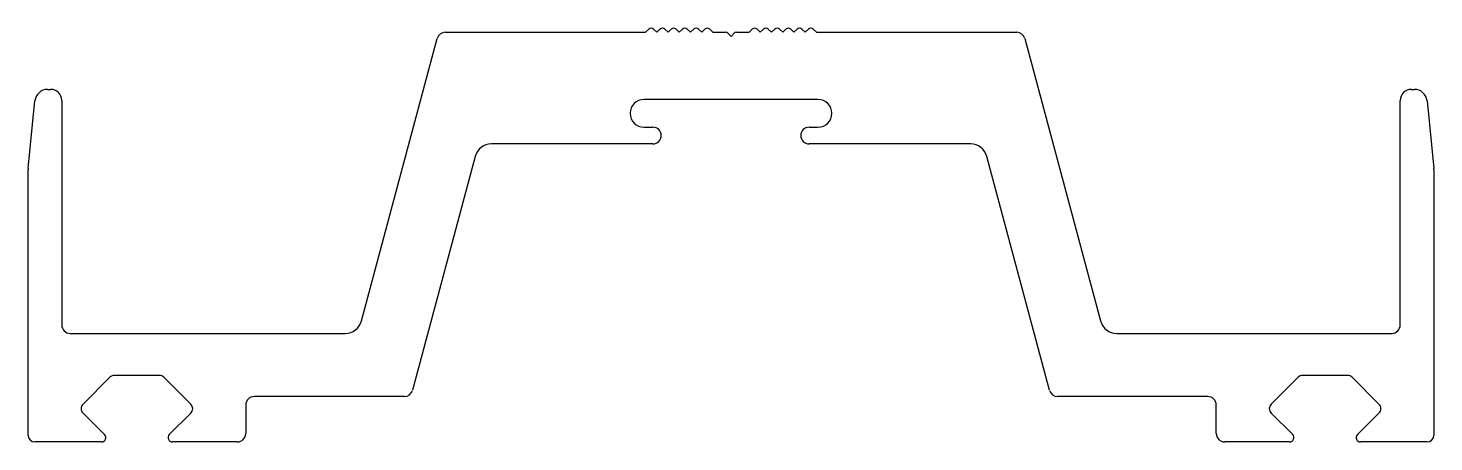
# Model space of a CAD drawing. Extents: x -42.5 to 41.2, y 0.3 to 24.9.
import ezdxf

# ---------------------------------------------------------------- set-up
doc = ezdxf.new("R2010")
doc.units = 0
doc.layers.add('ALUMINUM_SECTION', color=4, linetype='CONTINUOUS')

msp = doc.modelspace()

# ---------------------------------------------------------------- linework, layer by layer
at = {"layer": 'ALUMINUM_SECTION', "color": 7}
for p, q in [((-22.639, 7.491), (-18.133, 24.307)), ((-17.65, 24.678), (-5.733, 24.678)), ((-5.733, 24.678), (-5.543, 24.868)), ((-5.256, 24.868), (-5.065, 24.678)), ((-5.065, 24.678), (-4.875, 24.868)), ((-4.587, 24.868), (-4.397, 24.678)), ((-4.397, 24.678), (-4.206, 24.868)), ((-3.919, 24.868), (-3.728, 24.678)), ((-3.728, 24.678), (-3.538, 24.868)), ((-3.251, 24.868), (-3.06, 24.678)), ((-3.06, 24.678), (-2.87, 24.868)), ((-2.582, 24.868), (-2.392, 24.678)), ((-2.392, 24.678), (-2.201, 24.868)), ((-1.914, 24.868), (-1.723, 24.678)), ((-1.723, 24.678), (-0.983, 24.678)), ((-0.84, 24.618), (-0.649, 24.428)), ((-0.649, 24.428), (-0.459, 24.618)), ((-0.315, 24.678), (0.425, 24.678)), ((0.425, 24.678), (0.615, 24.868)), ((0.903, 24.868), (1.093, 24.678)), ((1.093, 24.678), (1.284, 24.868)), ((1.571, 24.868), (1.762, 24.678)), ((1.762, 24.678), (1.952, 24.868)), ((2.239, 24.868), (2.43, 24.678)), ((2.43, 24.678), (2.62, 24.868)), ((2.908, 24.868), (3.098, 24.678)), ((3.098, 24.678), (3.289, 24.868)), ((3.576, 24.868), (3.767, 24.678)), ((3.767, 24.678), (3.957, 24.868)), ((4.244, 24.868), (4.435, 24.678)), ((4.435, 24.678), (16.352, 24.678)), ((16.835, 24.307), (21.341, 7.491)), ((-41.317, 21.278), (-41.139, 21.278)), ((39.841, 21.278), (40.018, 21.278)), ((-42.475, 16.568), (-42.073, 20.594)), ((-40.479, 20.618), (-40.479, 7.25)), ((4.526, 20.678), (-5.824, 20.678)), ((39.181, 7.25), (39.181, 20.618)), ((40.774, 20.594), (41.177, 16.568)), ((-5.824, 19.028), (-5.299, 19.028)), ((4.001, 19.028), (4.526, 19.028)), ((-5.299, 18.028), (-14.908, 18.028)), ((13.609, 18.028), (4.001, 18.028)), ((-15.873, 17.287), (-19.606, 3.358)), ((18.307, 3.358), (14.575, 17.287)), ((-42.479, 0.687), (-42.479, 16.493)), ((41.181, 16.493), (41.181, 0.687)), ((-39.979, 6.75), (-39.979, 6.75)), ((-39.979, 6.75), (-23.605, 6.75)), ((22.307, 6.75), (38.681, 6.75)), ((-34.667, 4.25), (-37.341, 4.25)), ((36.043, 4.25), (33.368, 4.25)), ((-37.611, 4.138), (-39.211, 2.538)), ((-32.797, 2.538), (-34.398, 4.138)), ((33.099, 4.138), (31.499, 2.538)), ((37.912, 2.538), (36.312, 4.138)), ((-20.089, 2.987), (-29.029, 2.987)), ((27.731, 2.987), (18.79, 2.987)), ((-39.211, 1.999), (-37.933, 0.721)), ((-34.075, 0.721), (-32.797, 1.999)), ((-29.529, 2.487), (-29.529, 0.787)), ((28.231, 0.787), (28.231, 2.487)), ((31.499, 1.999), (32.777, 0.721)), ((36.634, 0.721), (37.912, 1.999)), ((-38.112, 0.287), (-42.079, 0.287)), ((-30.029, 0.287), (-33.896, 0.287)), ((32.597, 0.287), (28.731, 0.287)), ((40.781, 0.287), (36.814, 0.287))]:
    msp.add_line(p, q, dxfattribs=at)
for centre, radius, start, end in [((-17.65, 24.178), 0.5, 90, 165), ((-5.399, 24.724), 0.203, 45, 135), ((-4.731, 24.724), 0.203, 45, 135), ((-4.063, 24.724), 0.203, 45, 135), ((-3.394, 24.724), 0.203, 45, 135), ((-2.726, 24.724), 0.203, 45, 135), ((-2.058, 24.724), 0.203, 45, 135), ((-0.983, 24.474), 0.203, 45, 90), ((-0.315, 24.474), 0.203, 90, 135), ((0.759, 24.724), 0.203, 45, 135), ((1.427, 24.724), 0.203, 45, 135), ((2.096, 24.724), 0.203, 45, 135), ((2.764, 24.724), 0.203, 45, 135), ((3.432, 24.724), 0.203, 45, 135), ((4.101, 24.724), 0.203, 45, 135), ((16.352, 24.178), 0.5, 15, 90), ((-41.317, 20.518), 0.76, 90.00016, 174.28941), ((-41.139, 20.618), 0.66, 360, 90.00016), ((39.841, 20.618), 0.66, 89.99984, 180), ((40.018, 20.518), 0.76, 5.71059, 89.99984), ((-5.824, 19.853), 0.825, 90, 270), ((4.526, 19.853), 0.825, 270, 90), ((-5.299, 18.528), 0.5, 270, 90), ((4.001, 18.528), 0.5, 90, 270), ((-14.908, 17.028), 1, 90, 165), ((13.609, 17.028), 1, 15, 90), ((-41.719, 16.493), 0.76, 174.28941, 180), ((40.421, 16.493), 0.76, 0, 5.71059), ((-39.979, 7.25), 0.5, 180, 270), ((-23.605, 7.75), 1, 270, 345), ((22.307, 7.75), 1, 195, 270), ((38.681, 7.25), 0.5, 270, 360), ((-37.341, 3.869), 0.381, 90.00014, 135.00006), ((-34.667, 3.869), 0.381, 44.99987, 89.99978), ((33.368, 3.869), 0.381, 90.00022, 135.00013), ((36.043, 3.869), 0.381, 44.99994, 89.99986), ((-20.089, 3.487), 0.5, 270, 345), ((18.79, 3.487), 0.5, 195, 270), ((-38.941, 2.268), 0.381, 134.99996, 225.00004), ((-33.067, 2.268), 0.381, 314.99996, 45.00004), ((-29.029, 2.487), 0.5, 90, 180), ((27.731, 2.487), 0.5, 360, 90), ((31.768, 2.268), 0.381, 134.99996, 225.00004), ((37.643, 2.268), 0.381, 314.99996, 45.00004), ((-42.079, 0.687), 0.4, 180, 270), ((-38.112, 0.541), 0.254, 269.99998, 45.00004), ((-33.896, 0.541), 0.254, 135, 270), ((-30.029, 0.787), 0.5, 270, 0), ((28.731, 0.787), 0.5, 180, 270), ((32.597, 0.541), 0.254, 270, 45), ((36.814, 0.541), 0.254, 134.99996, 270.00002), ((40.781, 0.687), 0.4, 270, 0)]:
    msp.add_arc(centre, radius, start, end, dxfattribs=at)

doc.saveas('drawing.dxf')
